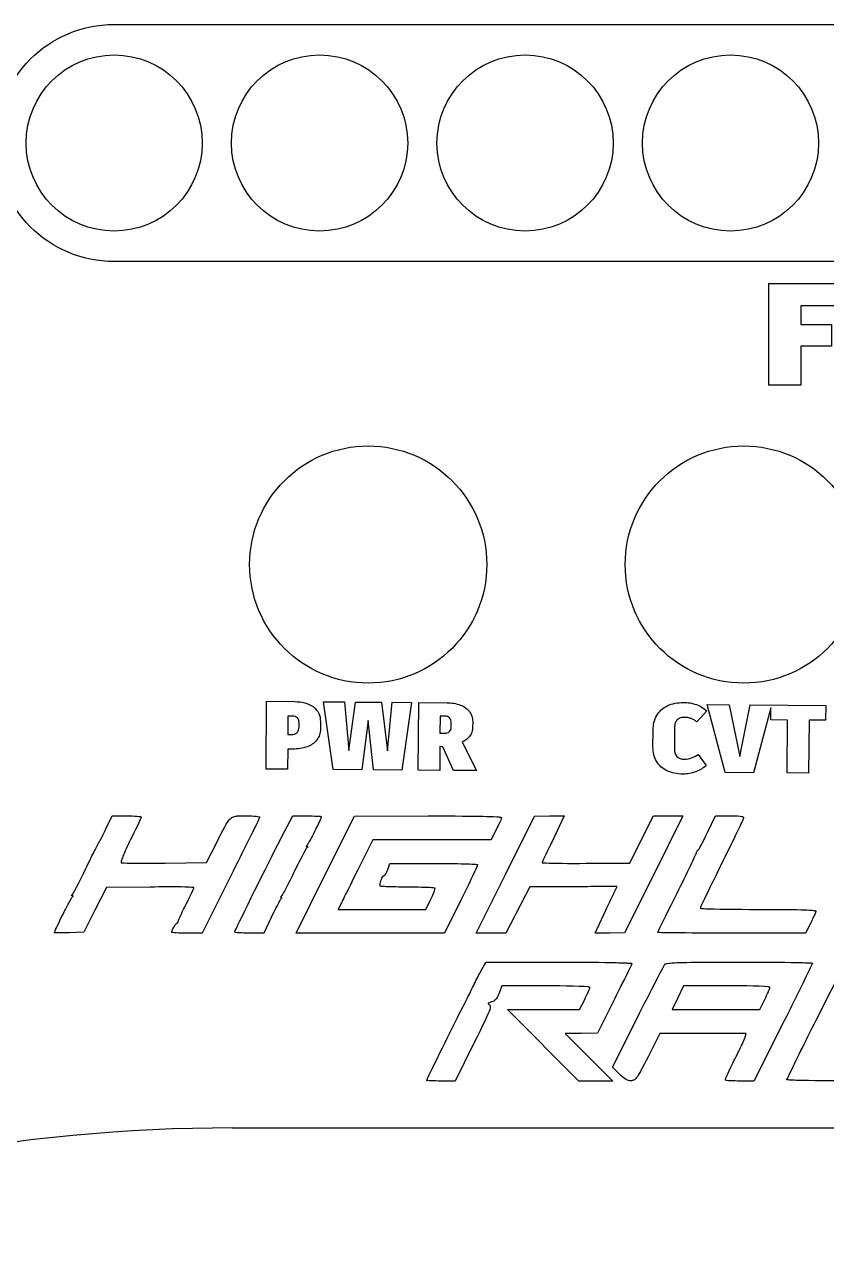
# Model space of a CAD drawing. Header units: millimetres. Extents: x -48 to 113, y -75 to 5.
# Drawn here: x 5.53 to 29.21, y -72.96 to -36.89 of the extents above; entities that cross this region are included whole.
import ezdxf

# ---------------------------------------------------------------- set-up
doc = ezdxf.new("R2010")
doc.units = ezdxf.units.MM
doc.layers.get('0').update_dxf_attribs({"linetype": 'CONTINUOUS'})

msp = doc.modelspace()

# ---------------------------------------------------------------- linework, layer by layer
for p, q in [((12.661, -58.868), (12.675, -56.868)), ((12.675, -56.868), (13.507, -56.874)), ((17.152, -58.901), (17.167, -56.901)), ((17.167, -56.901), (18.007, -56.908)), ((13.306, -57.304), (13.302, -57.844)), ((13.446, -57.305), (13.306, -57.304)), ((17.798, -57.303), (17.794, -57.809)), ((17.949, -57.304), (17.798, -57.303)), ((25.677, -57.153), (25.374, -57.474)), ((13.633, -57.627), (13.634, -57.498)), ((14.268, -57.463), (14.267, -57.686)), ((18.124, -57.634), (18.125, -57.506)), ((18.76, -57.465), (18.758, -57.642)), ((24.722, -57.623), (24.717, -58.246)), ((13.302, -57.844), (13.414, -57.845)), ((17.794, -57.809), (17.94, -57.81)), ((18.449, -58.077), (18.872, -58.914)), ((24.083, -58.221), (24.087, -57.718)), ((13.299, -58.276), (13.295, -58.873)), ((13.454, -58.277), (13.299, -58.276)), ((17.791, -58.206), (17.786, -58.906)), ((17.874, -58.207), (17.791, -58.206)), ((18.189, -58.909), (17.874, -58.207)), ((25.418, -58.434), (25.656, -58.764)), ((13.295, -58.873), (12.661, -58.868)), ((17.786, -58.906), (17.152, -58.901)), ((18.872, -58.914), (18.189, -58.909)), ((7.931, -60.636), (8.122, -60.249)), ((8.122, -60.249), (8.548, -60.249)), ((13.203, -60.711), (13.449, -60.249)), ((13.449, -60.249), (13.87, -60.249)), ((14.407, -61.98), (15.27, -60.254)), ((15.27, -60.254), (17.442, -60.249)), ((19.724, -61.98), (20.587, -60.254)), ((20.587, -60.254), (21.023, -60.249)), ((21.023, -60.249), (21.46, -60.249)), ((21.46, -60.249), (21.244, -60.711)), ((23.742, -60.947), (24.093, -60.249)), ((24.093, -60.249), (24.966, -60.249)), ((24.966, -60.249), (24.108, -61.98)), ((25.693, -60.736), (25.924, -60.249)), ((25.924, -60.249), (26.35, -60.249)), ((15.816, -60.952), (15.37, -61.84)), ((19.308, -60.952), (15.816, -60.952)), ((19.458, -60.651), (19.308, -60.952)), ((23.396, -61.644), (23.742, -60.947)), ((10.905, -61.629), (11.196, -61.052)), ((9.677, -61.644), (10.905, -61.629)), ((16.253, -61.83), (16.318, -61.654)), ((16.318, -61.654), (17.612, -61.654)), ((22.107, -61.649), (23.396, -61.644)), ((11.618, -62.02), (10.77, -63.711)), ((13.549, -63.711), (14.407, -61.98)), ((18.861, -63.711), (19.724, -61.98)), ((24.108, -61.98), (23.245, -63.706)), ((7.946, -62.366), (7.61, -63.028)), ((9.24, -62.351), (7.946, -62.366)), ((20.446, -62.346), (19.734, -63.711)), ((21.735, -62.341), (20.446, -62.346)), ((17.381, -63.008), (17.527, -62.707)), ((18.42, -62.717), (17.928, -63.711)), ((7.61, -63.028), (7.279, -63.686)), ((14.858, -62.868), (14.788, -63.008)), ((14.788, -63.008), (17.381, -63.008)), ((22.372, -63.711), (22.694, -63.028)), ((12.812, -63.244), (12.591, -63.711)), ((28.738, -63.41), (28.588, -63.711)), ((7.279, -63.686), (6.847, -63.701)), ((10.77, -63.711), (10.324, -63.711)), ((12.591, -63.711), (12.16, -63.711)), ((17.928, -63.711), (13.549, -63.711)), ((19.734, -63.711), (18.861, -63.711)), ((22.809, -63.711), (22.372, -63.711)), ((23.245, -63.706), (22.809, -63.711)), ((28.588, -63.711), (26.406, -63.711)), ((19.087, -64.679), (19.157, -64.563)), ((19.157, -64.563), (21.319, -64.563)), ((28.899, -66.279), (29.761, -64.563)), ((19.624, -65.266), (19.538, -65.486)), ((20.918, -65.266), (19.624, -65.266)), ((24.981, -65.266), (24.815, -65.617)), ((26.26, -65.266), (24.981, -65.266)), ((24.815, -65.617), (24.645, -65.968)), ((21.891, -68.075), (19.784, -65.968)), ((19.784, -65.968), (21.916, -65.968)), ((21.916, -65.968), (22.067, -65.667)), ((22.944, -65.657), (22.443, -66.665)), ((24.645, -65.968), (27.233, -65.968)), ((27.233, -65.968), (27.384, -65.667)), ((22.884, -67.663), (23.632, -66.179)), ((27.925, -66.354), (27.063, -68.075)), ((21.966, -66.67), (21.49, -66.67)), ((21.49, -66.67), (22.894, -68.075)), ((22.443, -66.665), (21.966, -66.67)), ((24.289, -66.67), (23.938, -67.357)), ((26.837, -66.67), (24.289, -66.67)), ((26.802, -66.78), (26.837, -66.67)), ((18.786, -66.976), (18.239, -68.075)), ((23.095, -67.874), (22.884, -67.663)), ((18.239, -68.075), (17.818, -68.075)), ((22.894, -68.075), (21.891, -68.075)), ((27.063, -68.075), (26.656, -68.075)), ((11.664, -69.46), (53.202, -69.46))]:
    msp.add_line(p, q)
msp.add_lwpolyline([(56.695, -43.888), (8.176, -43.888, -1), (8.176, -36.888), (56.695, -36.888, -1)], format="xyb", close=True)
for points in [[(29.532, -44.537), (29.532, -45.193), (28.452, -45.193), (28.452, -45.742), (29.352, -45.742), (29.352, -46.389), (28.452, -46.389), (28.452, -47.537), (27.501, -47.537), (27.501, -44.537)], [(16.242, -58.326), (16.387, -56.896), (16.958, -56.9), (16.672, -58.898), (15.829, -58.891), (15.674, -57.436), (15.483, -58.889), (14.641, -58.883), (14.353, -56.88), (14.978, -56.885), (15.099, -58.317), (15.304, -56.89), (15.301, -56.888), (16.067, -56.893)], [(28.055, -57.419), (27.563, -57.416), (27.566, -57.056), (27.054, -58.975), (26.217, -58.968), (25.681, -56.964), (26.332, -56.969), (26.649, -58.492), (26.952, -56.974), (29.184, -56.99), (29.18, -57.428), (28.689, -57.424), (28.677, -58.987), (28.043, -58.982)]]:
    msp.add_lwpolyline(points, close=True)
for centre, radius in [((8.176, -40.388), 2.6), ((14.241, -40.388), 2.6), ((20.306, -40.388), 2.6), ((26.371, -40.388), 2.6), ((15.676, -52.83), 3.5), ((26.762, -52.83), 3.5)]:
    msp.add_circle(centre, radius)
msp.add_arc((11.664, -119.46), 50, 90, 111.5693)
for points, knots in [([(13.507, -56.874), (13.607, -56.879), (13.707, -56.883), (13.894, -56.935), (13.97, -56.979), (14.064, -57.034)], [0, 0, 0, 0, 0.03007178, 0.03007178, 0.06010044, 0.06010044, 0.06010044, 0.06010044]), ([(18.007, -56.908), (18.074, -56.91), (18.141, -56.913), (18.272, -56.936), (18.331, -56.955), (18.399, -56.978)], [0, 0, 0, 0, 0.02016223, 0.02016223, 0.0403191, 0.0403191, 0.0403191, 0.0403191]), ([(18.399, -56.978), (18.45, -57.001), (18.502, -57.024), (18.591, -57.089), (18.626, -57.128), (18.666, -57.172)], [0, 0, 0, 0, 0.01693166, 0.01693166, 0.03385923, 0.03385923, 0.03385923, 0.03385923]), ([(24.505, -56.999), (24.587, -56.966), (24.657, -56.939), (24.816, -56.907), (24.899, -56.905), (24.981, -56.902)], [0, 0, 0, 0, 0.02649434, 0.02649434, 0.05299974, 0.05299974, 0.05299974, 0.05299974]), ([(24.981, -56.902), (25.048, -56.904), (25.115, -56.906), (25.245, -56.927), (25.302, -56.945), (25.371, -56.966)], [0, 0, 0, 0, 0.02001857, 0.02001857, 0.04001702, 0.04001702, 0.04001702, 0.04001702]), ([(25.371, -56.966), (25.428, -56.992), (25.48, -57.015), (25.582, -57.078), (25.629, -57.115), (25.677, -57.153)], [0, 0, 0, 0, 0.01882401, 0.01882401, 0.03764907, 0.03764907, 0.03764907, 0.03764907]), ([(13.585, -57.353), (13.562, -57.337), (13.544, -57.324), (13.498, -57.308), (13.472, -57.307), (13.446, -57.305)], [0, 0, 0, 0, 0.00830083, 0.00830083, 0.01660967, 0.01660967, 0.01660967, 0.01660967]), ([(13.634, -57.498), (13.633, -57.471), (13.632, -57.444), (13.616, -57.395), (13.602, -57.377), (13.585, -57.353)], [0, 0, 0, 0, 0.00809132, 0.00809132, 0.01616459, 0.01616459, 0.01616459, 0.01616459]), ([(14.064, -57.034), (14.127, -57.094), (14.186, -57.151), (14.253, -57.294), (14.261, -57.379), (14.268, -57.463)], [0, 0, 0, 0, 0.02596187, 0.02596187, 0.05192398, 0.05192398, 0.05192398, 0.05192398]), ([(18.078, -57.355), (18.058, -57.339), (18.041, -57.325), (17.998, -57.308), (17.974, -57.306), (17.949, -57.304)], [0, 0, 0, 0, 0.0076625, 0.0076625, 0.01532646, 0.01532646, 0.01532646, 0.01532646]), ([(18.125, -57.506), (18.124, -57.478), (18.124, -57.45), (18.108, -57.4), (18.095, -57.38), (18.078, -57.355)], [0, 0, 0, 0, 0.0083106, 0.0083106, 0.01660132, 0.01660132, 0.01660132, 0.01660132]), ([(18.666, -57.172), (18.695, -57.218), (18.722, -57.262), (18.753, -57.359), (18.756, -57.412), (18.76, -57.465)], [0, 0, 0, 0, 0.0161914, 0.0161914, 0.03238292, 0.03238292, 0.03238292, 0.03238292]), ([(24.087, -57.718), (24.091, -57.642), (24.095, -57.565), (24.13, -57.42), (24.161, -57.356), (24.196, -57.282)], [0, 0, 0, 0, 0.02297185, 0.02297185, 0.04593802, 0.04593802, 0.04593802, 0.04593802]), ([(24.196, -57.282), (24.237, -57.221), (24.277, -57.164), (24.38, -57.07), (24.442, -57.034), (24.505, -56.999)], [0, 0, 0, 0, 0.02204861, 0.02204861, 0.04409743, 0.04409743, 0.04409743, 0.04409743]), ([(25.009, -57.342), (24.97, -57.344), (24.931, -57.345), (24.86, -57.368), (24.832, -57.388), (24.797, -57.412)], [0, 0, 0, 0, 0.01172679, 0.01172679, 0.02343808, 0.02343808, 0.02343808, 0.02343808]), ([(25.205, -57.374), (25.171, -57.364), (25.141, -57.355), (25.076, -57.345), (25.043, -57.344), (25.009, -57.342)], [0, 0, 0, 0, 0.01061355, 0.01061355, 0.02122958, 0.02122958, 0.02122958, 0.02122958]), ([(13.573, -57.793), (13.594, -57.766), (13.611, -57.746), (13.63, -57.689), (13.631, -57.658), (13.633, -57.627)], [0, 0, 0, 0, 0.01028233, 0.01028233, 0.02059234, 0.02059234, 0.02059234, 0.02059234]), ([(14.267, -57.686), (14.262, -57.743), (14.258, -57.801), (14.224, -57.907), (14.195, -57.954), (14.163, -58.005)], [0, 0, 0, 0, 0.01732543, 0.01732543, 0.03464972, 0.03464972, 0.03464972, 0.03464972]), ([(18.073, -57.762), (18.089, -57.743), (18.104, -57.725), (18.12, -57.682), (18.122, -57.658), (18.124, -57.634)], [0, 0, 0, 0, 0.00766253, 0.00766253, 0.01532652, 0.01532652, 0.01532652, 0.01532652]), ([(18.758, -57.642), (18.755, -57.687), (18.751, -57.732), (18.724, -57.815), (18.701, -57.852), (18.677, -57.891)], [0, 0, 0, 0, 0.01351172, 0.01351172, 0.02702342, 0.02702342, 0.02702342, 0.02702342]), ([(24.797, -57.412), (24.771, -57.446), (24.75, -57.473), (24.726, -57.544), (24.724, -57.584), (24.722, -57.623)], [0, 0, 0, 0, 0.01288281, 0.01288281, 0.02578664, 0.02578664, 0.02578664, 0.02578664]), ([(25.374, -57.474), (25.348, -57.453), (25.322, -57.433), (25.266, -57.399), (25.237, -57.387), (25.205, -57.374)], [0, 0, 0, 0, 0.00993229, 0.00993229, 0.0198626, 0.0198626, 0.0198626, 0.0198626]), ([(13.414, -57.845), (13.443, -57.844), (13.472, -57.842), (13.525, -57.826), (13.547, -57.811), (13.573, -57.793)], [0, 0, 0, 0, 0.00873676, 0.00873676, 0.0174666, 0.0174666, 0.0174666, 0.0174666]), ([(14.163, -58.005), (14.12, -58.052), (14.082, -58.093), (13.987, -58.16), (13.932, -58.184), (13.877, -58.208)], [0, 0, 0, 0, 0.01904847, 0.01904847, 0.03810108, 0.03810108, 0.03810108, 0.03810108]), ([(17.94, -57.81), (17.965, -57.809), (17.989, -57.807), (18.034, -57.792), (18.052, -57.778), (18.073, -57.762)], [0, 0, 0, 0, 0.00741456, 0.00741456, 0.01482654, 0.01482654, 0.01482654, 0.01482654]), ([(18.677, -57.891), (18.642, -57.931), (18.612, -57.966), (18.536, -58.027), (18.493, -58.052), (18.449, -58.077)], [0, 0, 0, 0, 0.01595099, 0.01595099, 0.03190806, 0.03190806, 0.03190806, 0.03190806]), ([(13.877, -58.208), (13.803, -58.231), (13.74, -58.251), (13.598, -58.273), (13.526, -58.275), (13.454, -58.277)], [0, 0, 0, 0, 0.02325226, 0.02325226, 0.04651417, 0.04651417, 0.04651417, 0.04651417]), ([(24.185, -58.639), (24.152, -58.569), (24.122, -58.508), (24.089, -58.368), (24.086, -58.295), (24.083, -58.221)], [0, 0, 0, 0, 0.0233148, 0.0233148, 0.04663439, 0.04663439, 0.04663439, 0.04663439]), ([(24.717, -58.246), (24.717, -58.292), (24.718, -58.338), (24.74, -58.423), (24.76, -58.455), (24.787, -58.498)], [0, 0, 0, 0, 0.01380751, 0.01380751, 0.0275426, 0.0275426, 0.0275426, 0.0275426]), ([(25.006, -58.577), (25.086, -58.569), (25.154, -58.563), (25.292, -58.514), (25.355, -58.474), (25.418, -58.434)], [0, 0, 0, 0, 0.02401868, 0.02401868, 0.04804578, 0.04804578, 0.04804578, 0.04804578]), ([(24.489, -58.916), (24.428, -58.881), (24.367, -58.846), (24.266, -58.754), (24.227, -58.699), (24.185, -58.639)], [0, 0, 0, 0, 0.02105881, 0.02105881, 0.04211702, 0.04211702, 0.04211702, 0.04211702]), ([(24.787, -58.498), (24.822, -58.526), (24.85, -58.547), (24.924, -58.573), (24.965, -58.575), (25.006, -58.577)], [0, 0, 0, 0, 0.01348787, 0.01348787, 0.02700603, 0.02700603, 0.02700603, 0.02700603]), ([(25.656, -58.764), (25.606, -58.804), (25.563, -58.839), (25.46, -58.899), (25.405, -58.923), (25.35, -58.946)], [0, 0, 0, 0, 0.01909552, 0.01909552, 0.03819557, 0.03819557, 0.03819557, 0.03819557]), ([(24.963, -59.016), (24.881, -59.013), (24.799, -59.009), (24.64, -58.976), (24.571, -58.949), (24.489, -58.916)], [0, 0, 0, 0, 0.02463576, 0.02463576, 0.04925962, 0.04925962, 0.04925962, 0.04925962]), ([(25.35, -58.946), (25.286, -58.968), (25.225, -58.988), (25.095, -59.012), (25.029, -59.014), (24.963, -59.016)], [0, 0, 0, 0, 0.02037886, 0.02037886, 0.04075788, 0.04075788, 0.04075788, 0.04075788]), ([(8.548, -60.249), (8.662, -60.249), (8.769, -60.253), (8.877, -60.262), (8.914, -60.265), (8.949, -60.272), (8.959, -60.274), (8.968, -60.278), (8.97, -60.279), (8.973, -60.281), (8.973, -60.282), (8.974, -60.283), (8.974, -60.283), (8.974, -60.284), (8.974, -60.284), (8.974, -60.285)], [0, 0, 0, 0, 0.03425257, 0.03425257, 0.04584176, 0.04584176, 0.04947795, 0.04947795, 0.05074144, 0.05074144, 0.05120948, 0.05120948, 0.05140569, 0.05140569, 0.05158933, 0.05158933, 0.05158933, 0.05158933]), ([(8.974, -60.285), (8.974, -60.286), (8.974, -60.287), (8.973, -60.293), (8.969, -60.303), (8.932, -60.398), (8.804, -60.666), (8.653, -60.967)], [0, 0, 0, 0, 0.00029933, 0.00029933, 0.00169169, 0.00169169, 0.0145014, 0.0145014, 0.0145014, 0.0145014]), ([(11.196, -61.052), (11.41, -60.628), (11.502, -60.427), (11.634, -60.305), (11.665, -60.287), (11.734, -60.262), (11.773, -60.255), (11.884, -60.247), (11.964, -60.249), (12.069, -60.249)], [0, 0, 0, 0, 0.1424235, 0.1424235, 0.1836459, 0.1836459, 0.2252626, 0.2252626, 0.2845301, 0.2845301, 0.2845301, 0.2845301]), ([(12.476, -60.29), (12.475, -60.29), (12.475, -60.291), (12.471, -60.301), (12.455, -60.333), (12.328, -60.593), (11.998, -61.252), (11.618, -62.02)], [0, 0, 0, 0, 0.00016428, 0.00016428, 0.00213115, 0.00213115, 0.01453473, 0.01453473, 0.01453473, 0.01453473]), ([(12.069, -60.249), (12.187, -60.249), (12.291, -60.253), (12.391, -60.263), (12.426, -60.267), (12.458, -60.275), (12.466, -60.278), (12.472, -60.282), (12.474, -60.283), (12.475, -60.285), (12.476, -60.285), (12.476, -60.287), (12.476, -60.287), (12.476, -60.288), (12.476, -60.289), (12.476, -60.29)], [0, 0, 0, 0, 0.03522194, 0.03522194, 0.04791991, 0.04791991, 0.05245886, 0.05245886, 0.05388554, 0.05388554, 0.0546115, 0.0546115, 0.05509252, 0.05509252, 0.05559115, 0.05559115, 0.05559115, 0.05559115]), ([(13.87, -60.249), (13.967, -60.249), (14.076, -60.251), (14.195, -60.257), (14.231, -60.259), (14.265, -60.263), (14.276, -60.264), (14.285, -60.266), (14.287, -60.267), (14.29, -60.268), (14.29, -60.268), (14.291, -60.269), (14.291, -60.269), (14.291, -60.269), (14.291, -60.269), (14.291, -60.269), (14.291, -60.269), (14.291, -60.269)], [0, 0, 0, 0, 0.02912942, 0.02912942, 0.03787478, 0.03787478, 0.04021516, 0.04021516, 0.04093682, 0.04093682, 0.04120544, 0.04120544, 0.04130919, 0.04130919, 0.04135241, 0.04135241, 0.04139259, 0.04139259, 0.04139259, 0.04139259]), ([(14.291, -60.269), (14.291, -60.272), (14.291, -60.274), (14.288, -60.289), (14.28, -60.309), (14.237, -60.417), (14.144, -60.608), (14.02, -60.85), (13.976, -60.935), (13.925, -61.027), (13.908, -61.056), (13.885, -61.094), (13.875, -61.108), (13.87, -61.112)], [0, 0, 0, 0, 0.00065107, 0.00065107, 0.00381833, 0.00381833, 0.02428737, 0.02428737, 0.03299117, 0.03299117, 0.03588033, 0.03588033, 0.03790911, 0.03790911, 0.03790911, 0.03790911]), ([(17.442, -60.249), (17.873, -60.249), (18.601, -60.251), (19.181, -60.264), (19.357, -60.269), (19.508, -60.279), (19.548, -60.283), (19.584, -60.289), (19.593, -60.291), (19.603, -60.294), (19.605, -60.295), (19.607, -60.297), (19.608, -60.297), (19.608, -60.298), (19.608, -60.298), (19.609, -60.299), (19.609, -60.299), (19.609, -60.3)], [0, 0, 0, 0, 0.1294084, 0.1294084, 0.1603808, 0.1603808, 0.1694545, 0.1694545, 0.1723419, 0.1723419, 0.1733993, 0.1733993, 0.1737982, 0.1737982, 0.1739614, 0.1739614, 0.1741126, 0.1741126, 0.1741126, 0.1741126]), ([(19.609, -60.3), (19.609, -60.303), (19.608, -60.306), (19.603, -60.326), (19.594, -60.352), (19.554, -60.451), (19.497, -60.571), (19.458, -60.651)], [0, 0, 0, 0, 0.00088033, 0.00088033, 0.00507176, 0.00507176, 0.02250276, 0.02250276, 0.02250276, 0.02250276]), ([(26.747, -60.335), (26.745, -60.341), (26.739, -60.354), (26.674, -60.504), (26.407, -61.059), (26.1, -61.679)], [0, 0, 0, 0, 0.00192244, 0.00192244, 0.02696241, 0.02696241, 0.02696241, 0.02696241]), ([(26.35, -60.249), (26.543, -60.249), (26.65, -60.252), (26.718, -60.267), (26.729, -60.27), (26.741, -60.277), (26.745, -60.281), (26.75, -60.287), (26.752, -60.29), (26.754, -60.297), (26.755, -60.301), (26.754, -60.313), (26.751, -60.323), (26.747, -60.335)], [0, 0, 0, 0, 0.0579493, 0.0579493, 0.0724597, 0.0724597, 0.0821008, 0.0821008, 0.0900485, 0.0900485, 0.0982155, 0.0982155, 0.1169009, 0.1169009, 0.1169009, 0.1169009]), ([(7.715, -61.052), (7.716, -61.051), (7.718, -61.048), (7.733, -61.027), (7.764, -60.97), (7.821, -60.864), (7.88, -60.745), (7.931, -60.636)], [0, 0, 0, 0, 0.00054788, 0.00054788, 0.00632661, 0.00632661, 0.05927443, 0.05927443, 0.05927443, 0.05927443]), ([(11.733, -63.68), (11.733, -63.68), (11.733, -63.68), (11.734, -63.678), (11.735, -63.675), (11.748, -63.639), (11.798, -63.535), (12.114, -62.872), (12.946, -61.199), (13.203, -60.711)], [0, 0, 0, 0, 0.00009664, 0.00009664, 0.0005567, 0.0005567, 0.00510375, 0.00510375, 0.04552355, 0.04552355, 0.04552355, 0.04552355]), ([(21.244, -60.711), (21.185, -60.836), (21.118, -60.978), (21.026, -61.169), (20.956, -61.316), (20.918, -61.388)], [0, 0, 0, 0, 0.04150154, 0.04150154, 0.06385716, 0.06385716, 0.06385716, 0.06385716]), ([(25.417, -61.258), (25.419, -61.257), (25.42, -61.256), (25.425, -61.25), (25.431, -61.243), (25.48, -61.171), (25.587, -60.966), (25.693, -60.736)], [0, 0, 0, 0, 0.00041838, 0.00041838, 0.00203779, 0.00203779, 0.018938, 0.018938, 0.018938, 0.018938]), ([(7.339, -61.804), (7.421, -61.632), (7.512, -61.445), (7.594, -61.281), (7.703, -61.064), (7.715, -61.052)], [0, 0, 0, 0, 0.05735107, 0.05735107, 0.05812402, 0.05812402, 0.05812402, 0.05812402]), ([(8.653, -60.967), (8.573, -61.129), (8.484, -61.316), (8.413, -61.494), (8.395, -61.545), (8.384, -61.596), (8.383, -61.609), (8.384, -61.622), (8.385, -61.625), (8.387, -61.63), (8.388, -61.631), (8.39, -61.633), (8.391, -61.633), (8.392, -61.634)], [0, 0, 0, 0, 0.05424742, 0.05424742, 0.07175224, 0.07175224, 0.07845965, 0.07845965, 0.08113127, 0.08113127, 0.08230605, 0.08230605, 0.08340992, 0.08340992, 0.08340992, 0.08340992]), ([(13.865, -61.192), (13.864, -61.194), (13.862, -61.195), (13.854, -61.205), (13.843, -61.222), (13.773, -61.34), (13.634, -61.606), (13.489, -61.905)], [0, 0, 0, 0, 0.00049959, 0.00049959, 0.00322984, 0.00322984, 0.02295012, 0.02295012, 0.02295012, 0.02295012]), ([(13.87, -61.112), (13.863, -61.117), (13.856, -61.123), (13.848, -61.131), (13.846, -61.134), (13.844, -61.138), (13.843, -61.14), (13.843, -61.143), (13.843, -61.144), (13.844, -61.145), (13.844, -61.146), (13.845, -61.148), (13.846, -61.148), (13.848, -61.15), (13.85, -61.151), (13.856, -61.152), (13.861, -61.152), (13.865, -61.152)], [0, 0, 0, 0, 0.002457081, 0.002457081, 0.003408721, 0.003408721, 0.003879815, 0.003879815, 0.004180852, 0.004180852, 0.004446286, 0.004446286, 0.004762078, 0.004762078, 0.005300511, 0.005300511, 0.006557798, 0.006557798, 0.006557798, 0.006557798]), ([(13.865, -61.152), (13.871, -61.152), (13.878, -61.153), (13.885, -61.155), (13.887, -61.156), (13.889, -61.158), (13.89, -61.159), (13.891, -61.16), (13.891, -61.161), (13.891, -61.163), (13.891, -61.164), (13.891, -61.167), (13.89, -61.168), (13.887, -61.173), (13.884, -61.176), (13.877, -61.184), (13.871, -61.188), (13.865, -61.192)], [0, 0, 0, 0, 0.001846358, 0.001846358, 0.002437136, 0.002437136, 0.002797052, 0.002797052, 0.003099837, 0.003099837, 0.003435845, 0.003435845, 0.003980283, 0.003980283, 0.00523814, 0.00523814, 0.007529653, 0.007529653, 0.007529653, 0.007529653]), ([(25.367, -61.333), (25.367, -61.328), (25.368, -61.322), (25.373, -61.309), (25.377, -61.299), (25.388, -61.284), (25.393, -61.278), (25.405, -61.267), (25.411, -61.262), (25.417, -61.258)], [0, 0, 0, 0, 0.001568058, 0.001568058, 0.004327228, 0.004327228, 0.006440406, 0.006440406, 0.008414593, 0.008414593, 0.008414593, 0.008414593]), ([(8.392, -61.634), (8.394, -61.634), (8.395, -61.635), (8.412, -61.637), (8.446, -61.638), (8.661, -61.646), (9.141, -61.648), (9.677, -61.644)], [0, 0, 0, 0, 0.00036164, 0.00036164, 0.00280914, 0.00280914, 0.0209085, 0.0209085, 0.0209085, 0.0209085]), ([(17.612, -61.654), (17.907, -61.654), (18.247, -61.657), (18.609, -61.666), (18.722, -61.67), (18.826, -61.677), (18.858, -61.679), (18.887, -61.683), (18.894, -61.684), (18.901, -61.686), (18.903, -61.686), (18.905, -61.687), (18.906, -61.688), (18.906, -61.688), (18.906, -61.688), (18.906, -61.689), (18.906, -61.689), (18.906, -61.689), (18.906, -61.689), (18.906, -61.689)], [0, 0, 0, 0, 0.0883996, 0.0883996, 0.1145546, 0.1145546, 0.1214619, 0.1214619, 0.1235568, 0.1235568, 0.1242486, 0.1242486, 0.1244974, 0.1244974, 0.1245954, 0.1245954, 0.1246385, 0.1246385, 0.1246798, 0.1246798, 0.1246798, 0.1246798]), ([(20.918, -61.388), (20.894, -61.437), (20.866, -61.497), (20.837, -61.563), (20.828, -61.584), (20.816, -61.614), (20.812, -61.625), (20.812, -61.629)], [0, 0, 0, 0, 0.01632941, 0.01632941, 0.02184619, 0.02184619, 0.0260556, 0.0260556, 0.0260556, 0.0260556]), ([(20.812, -61.629), (20.812, -61.629), (20.812, -61.629), (20.813, -61.629), (20.813, -61.629), (20.813, -61.63), (20.813, -61.63), (20.814, -61.63), (20.814, -61.63), (20.817, -61.631), (20.82, -61.632), (20.845, -61.636), (20.896, -61.638), (21.139, -61.648), (21.589, -61.653), (22.107, -61.649)], [0, 0, 0, 0, 0.00002349, 0.00002349, 0.00005403, 0.00005403, 0.00011153, 0.00011153, 0.00026328, 0.00026328, 0.0008196, 0.0008196, 0.0046485, 0.0046485, 0.02861457, 0.02861457, 0.02861457, 0.02861457]), ([(24.795, -62.527), (24.93, -62.258), (25.077, -61.959), (25.238, -61.623), (25.286, -61.52), (25.332, -61.419), (25.346, -61.388), (25.362, -61.35), (25.367, -61.336), (25.367, -61.333)], [0, 0, 0, 0, 0.0900868, 0.0900868, 0.1180156, 0.1180156, 0.1259121, 0.1259121, 0.1312192, 0.1312192, 0.1312192, 0.1312192]), ([(26.1, -61.679), (25.959, -61.965), (25.793, -62.303), (25.62, -62.662), (25.566, -62.776), (25.516, -62.883), (25.501, -62.916), (25.487, -62.947), (25.483, -62.956), (25.479, -62.968), (25.478, -62.972), (25.478, -62.973)], [0, 0, 0, 0, 0.0955864, 0.0955864, 0.124594, 0.124594, 0.1326314, 0.1326314, 0.1348607, 0.1348607, 0.136422, 0.136422, 0.136422, 0.136422]), ([(6.943, -62.567), (6.944, -62.566), (6.945, -62.565), (6.952, -62.557), (6.959, -62.547), (7.024, -62.447), (7.176, -62.148), (7.339, -61.804)], [0, 0, 0, 0, 0.00047677, 0.00047677, 0.00250875, 0.00250875, 0.0248403, 0.0248403, 0.0248403, 0.0248403]), ([(13.489, -61.905), (13.414, -62.059), (13.322, -62.244), (13.219, -62.44), (13.186, -62.503), (13.15, -62.564), (13.139, -62.582), (13.123, -62.607), (13.117, -62.614), (13.113, -62.617)], [0, 0, 0, 0, 0.05159232, 0.05159232, 0.06821178, 0.06821178, 0.07329714, 0.07329714, 0.07720714, 0.07720714, 0.07720714, 0.07720714]), ([(15.37, -61.84), (15.247, -62.085), (15.128, -62.324), (14.964, -62.652), (14.879, -62.824), (14.858, -62.868)], [0, 0, 0, 0, 0.0824415, 0.0824415, 0.1455137, 0.1455137, 0.1455137, 0.1455137]), ([(16.037, -62.326), (16.035, -62.325), (16.034, -62.324), (16.031, -62.32), (16.03, -62.317), (16.027, -62.308), (16.026, -62.302), (16.025, -62.277), (16.028, -62.255), (16.04, -62.193), (16.06, -62.134), (16.093, -62.063), (16.104, -62.043), (16.12, -62.022), (16.126, -62.016), (16.135, -62.009), (16.137, -62.008), (16.142, -62.006), (16.145, -62.005), (16.147, -62.005)], [0, 0, 0, 0, 0.00060284, 0.00060284, 0.00148835, 0.00148835, 0.00330622, 0.00330622, 0.00886022, 0.00886022, 0.02704277, 0.02704277, 0.0361598, 0.0361598, 0.03993702, 0.03993702, 0.04141922, 0.04141922, 0.04267827, 0.04267827, 0.04267827, 0.04267827]), ([(16.147, -62.005), (16.149, -62.005), (16.151, -62.005), (16.155, -62.003), (16.157, -62.002), (16.165, -61.996), (16.17, -61.99), (16.187, -61.97), (16.2, -61.948), (16.228, -61.892), (16.242, -61.86), (16.253, -61.83)], [0, 0, 0, 0, 0.0004901, 0.0004901, 0.0013248, 0.0013248, 0.00333247, 0.00333247, 0.00914666, 0.00914666, 0.01527206, 0.01527206, 0.01527206, 0.01527206]), ([(18.906, -61.689), (18.906, -61.69), (18.906, -61.69), (18.906, -61.692), (18.906, -61.695), (18.902, -61.71), (18.892, -61.734), (18.821, -61.901), (18.636, -62.284), (18.42, -62.717)], [0, 0, 0, 0, 0.00014178, 0.00014178, 0.00061843, 0.00061843, 0.00345788, 0.00345788, 0.02596435, 0.02596435, 0.02596435, 0.02596435]), ([(10.529, -62.371), (10.529, -62.371), (10.529, -62.371), (10.529, -62.37), (10.529, -62.37), (10.528, -62.37), (10.528, -62.369), (10.526, -62.368), (10.525, -62.368), (10.518, -62.365), (10.51, -62.364), (10.453, -62.356), (10.344, -62.352), (9.977, -62.343), (9.553, -62.347), (9.24, -62.351)], [0, 0, 0, 0, 0.00006498, 0.00006498, 0.00014749, 0.00014749, 0.00029942, 0.00029942, 0.00068995, 0.00068995, 0.00216279, 0.00216279, 0.01267138, 0.01267138, 0.05215984, 0.05215984, 0.05215984, 0.05215984]), ([(10.294, -62.873), (10.35, -62.763), (10.41, -62.64), (10.476, -62.499), (10.496, -62.456), (10.515, -62.412), (10.521, -62.399), (10.527, -62.381), (10.529, -62.374), (10.529, -62.371)], [0, 0, 0, 0, 0.03706923, 0.03706923, 0.04898291, 0.04898291, 0.05255028, 0.05255028, 0.05499686, 0.05499686, 0.05499686, 0.05499686]), ([(16.85, -62.351), (16.665, -62.351), (16.466, -62.348), (16.235, -62.341), (16.167, -62.338), (16.09, -62.333), (16.044, -62.33), (16.037, -62.326)], [0, 0, 0, 0, 0.05535685, 0.05535685, 0.07305534, 0.07305534, 0.080412, 0.080412, 0.080412, 0.080412]), ([(17.647, -62.381), (17.647, -62.381), (17.646, -62.381), (17.644, -62.38), (17.642, -62.38), (17.619, -62.376), (17.569, -62.372), (17.399, -62.363), (17.14, -62.355), (16.85, -62.351)], [0, 0, 0, 0, 0.00011989, 0.00011989, 0.0005812, 0.0005812, 0.00404076, 0.00404076, 0.02079895, 0.02079895, 0.02079895, 0.02079895]), ([(17.527, -62.707), (17.567, -62.625), (17.599, -62.548), (17.629, -62.466), (17.638, -62.438), (17.646, -62.409), (17.648, -62.4), (17.648, -62.391), (17.649, -62.388), (17.648, -62.385), (17.648, -62.384), (17.648, -62.382), (17.648, -62.382), (17.647, -62.381)], [0, 0, 0, 0, 0.0275706, 0.0275706, 0.03784779, 0.03784779, 0.04095643, 0.04095643, 0.04196379, 0.04196379, 0.04233217, 0.04233217, 0.0426123, 0.0426123, 0.0426123, 0.0426123]), ([(23.02, -62.336), (22.817, -62.336), (22.613, -62.337), (22.186, -62.338), (21.96, -62.34), (21.735, -62.341)], [0, 0, 0, 0, 0.0607309, 0.0607309, 0.1280118, 0.1280118, 0.1280118, 0.1280118]), ([(22.694, -63.028), (22.77, -62.868), (22.853, -62.695), (22.946, -62.497), (22.973, -62.438), (23, -62.381), (23.007, -62.364), (23.014, -62.349), (23.016, -62.344), (23.018, -62.34), (23.019, -62.338), (23.019, -62.337), (23.02, -62.336), (23.02, -62.336)], [0, 0, 0, 0, 0.05328408, 0.05328408, 0.06956083, 0.06956083, 0.07397201, 0.07397201, 0.07513722, 0.07513722, 0.07545215, 0.07545215, 0.07566603, 0.07566603, 0.07566603, 0.07566603]), ([(6.416, -63.696), (6.416, -63.694), (6.416, -63.692), (6.419, -63.679), (6.426, -63.662), (6.471, -63.548), (6.587, -63.304), (6.746, -62.988), (6.804, -62.876), (6.869, -62.757), (6.89, -62.719), (6.913, -62.681), (6.92, -62.669), (6.931, -62.654), (6.935, -62.649), (6.938, -62.647)], [0, 0, 0, 0, 0.00052358, 0.00052358, 0.00319091, 0.00319091, 0.02552556, 0.02552556, 0.03500627, 0.03500627, 0.03812688, 0.03812688, 0.03909616, 0.03909616, 0.0398397, 0.0398397, 0.0398397, 0.0398397]), ([(6.943, -62.607), (6.935, -62.607), (6.929, -62.606), (6.923, -62.604), (6.922, -62.603), (6.92, -62.602), (6.919, -62.601), (6.919, -62.6), (6.918, -62.599), (6.918, -62.597), (6.918, -62.596), (6.919, -62.593), (6.92, -62.591), (6.925, -62.583), (6.933, -62.575), (6.943, -62.567)], [0, 0, 0, 0, 0.00241097, 0.00241097, 0.00328383, 0.00328383, 0.00383415, 0.00383415, 0.00431566, 0.00431566, 0.0048947, 0.0048947, 0.00590933, 0.00590933, 0.01026063, 0.01026063, 0.01026063, 0.01026063]), ([(6.938, -62.647), (6.944, -62.642), (6.952, -62.636), (6.96, -62.628), (6.962, -62.625), (6.964, -62.621), (6.964, -62.619), (6.965, -62.617), (6.965, -62.616), (6.964, -62.614), (6.964, -62.613), (6.963, -62.612), (6.962, -62.611), (6.959, -62.61), (6.957, -62.609), (6.952, -62.607), (6.947, -62.607), (6.943, -62.607)], [0, 0, 0, 0, 0.002457081, 0.002457081, 0.003408721, 0.003408721, 0.003879815, 0.003879815, 0.004180852, 0.004180852, 0.004446286, 0.004446286, 0.004762078, 0.004762078, 0.005300511, 0.005300511, 0.006557798, 0.006557798, 0.006557798, 0.006557798]), ([(13.088, -62.717), (13.082, -62.724), (13.074, -62.736), (13.021, -62.823), (12.914, -63.03), (12.812, -63.244)], [0, 0, 0, 0, 0.00257333, 0.00257333, 0.02469457, 0.02469457, 0.02469457, 0.02469457]), ([(13.103, -62.657), (13.104, -62.657), (13.106, -62.657), (13.109, -62.659), (13.11, -62.659), (13.112, -62.661), (13.113, -62.662), (13.114, -62.665), (13.114, -62.666), (13.115, -62.671), (13.114, -62.673), (13.113, -62.681), (13.111, -62.686), (13.103, -62.7), (13.096, -62.709), (13.088, -62.717)], [0, 0, 0, 0, 0.000555373, 0.000555373, 0.000951418, 0.000951418, 0.00132544, 0.00132544, 0.00180092, 0.00180092, 0.002601103, 0.002601103, 0.004058952, 0.004058952, 0.00607059, 0.00607059, 0.00607059, 0.00607059]), ([(13.113, -62.617), (13.105, -62.623), (13.099, -62.629), (13.093, -62.638), (13.092, -62.641), (13.09, -62.645), (13.09, -62.647), (13.09, -62.65), (13.091, -62.651), (13.091, -62.653), (13.092, -62.654), (13.094, -62.655), (13.095, -62.656), (13.098, -62.657), (13.1, -62.657), (13.103, -62.657)], [0, 0, 0, 0, 0.002923457, 0.002923457, 0.004607169, 0.004607169, 0.005631862, 0.005631862, 0.006295453, 0.006295453, 0.006880859, 0.006880859, 0.007547188, 0.007547188, 0.008905607, 0.008905607, 0.008905607, 0.008905607]), ([(24.223, -63.691), (24.223, -63.69), (24.223, -63.69), (24.224, -63.69), (24.224, -63.689), (24.228, -63.678), (24.243, -63.646), (24.331, -63.462), (24.545, -63.028), (24.795, -62.527)], [0, 0, 0, 0, 0.00002741, 0.00002741, 0.00015936, 0.00015936, 0.00151463, 0.00151463, 0.01231277, 0.01231277, 0.01231277, 0.01231277]), ([(10.068, -63.369), (10.068, -63.369), (10.068, -63.368), (10.068, -63.365), (10.068, -63.362), (10.072, -63.345), (10.082, -63.32), (10.124, -63.215), (10.201, -63.05), (10.294, -62.873)], [0, 0, 0, 0, 0.00018573, 0.00018573, 0.00076817, 0.00076817, 0.00403529, 0.00403529, 0.02213403, 0.02213403, 0.02213403, 0.02213403]), ([(25.478, -62.973), (25.478, -62.973), (25.478, -62.973), (25.478, -62.974), (25.478, -62.974), (25.478, -62.974), (25.478, -62.974), (25.479, -62.975), (25.48, -62.975), (25.483, -62.976), (25.488, -62.977), (25.52, -62.983), (25.586, -62.986), (25.917, -63.001), (26.504, -63.008), (27.183, -63.008)], [0, 0, 0, 0, 0.00003167, 0.00003167, 0.00007294, 0.00007294, 0.00015079, 0.00015079, 0.0003567, 0.0003567, 0.00111317, 0.00111317, 0.00607154, 0.00607154, 0.0322605, 0.0322605, 0.0322605, 0.0322605]), ([(27.183, -63.008), (27.525, -63.008), (28.093, -63.01), (28.55, -63.023), (28.689, -63.028), (28.809, -63.038), (28.84, -63.042), (28.869, -63.048), (28.876, -63.05), (28.884, -63.053), (28.886, -63.054), (28.887, -63.056), (28.888, -63.056), (28.888, -63.057), (28.888, -63.057), (28.888, -63.058), (28.889, -63.058), (28.889, -63.058)], [0, 0, 0, 0, 0.102549, 0.102549, 0.1273174, 0.1273174, 0.134618, 0.134618, 0.1369749, 0.1369749, 0.1378578, 0.1378578, 0.1382109, 0.1382109, 0.138363, 0.138363, 0.1385079, 0.1385079, 0.1385079, 0.1385079]), ([(28.889, -63.058), (28.889, -63.061), (28.888, -63.065), (28.883, -63.085), (28.874, -63.111), (28.834, -63.21), (28.776, -63.33), (28.738, -63.41)], [0, 0, 0, 0, 0.00088033, 0.00088033, 0.00507176, 0.00507176, 0.02250276, 0.02250276, 0.02250276, 0.02250276]), ([(9.877, -63.686), (9.877, -63.679), (9.879, -63.671), (9.886, -63.642), (9.898, -63.612), (9.932, -63.541), (9.957, -63.498), (9.989, -63.452), (10.001, -63.437), (10.017, -63.421), (10.022, -63.417), (10.028, -63.413), (10.03, -63.411), (10.034, -63.41), (10.036, -63.41), (10.038, -63.41)], [0, 0, 0, 0, 0.00206889, 0.00206889, 0.00889728, 0.00889728, 0.01773368, 0.01773368, 0.02130267, 0.02130267, 0.02256827, 0.02256827, 0.02305523, 0.02305523, 0.02344936, 0.02344936, 0.02344936, 0.02344936]), ([(10.038, -63.41), (10.042, -63.41), (10.047, -63.409), (10.055, -63.406), (10.058, -63.404), (10.063, -63.398), (10.065, -63.395), (10.068, -63.389), (10.068, -63.385), (10.069, -63.378), (10.069, -63.374), (10.068, -63.369)], [0, 0, 0, 0, 0.001381311, 0.001381311, 0.002515758, 0.002515758, 0.0036065, 0.0036065, 0.004666116, 0.004666116, 0.005896449, 0.005896449, 0.005896449, 0.005896449]), ([(6.847, -63.701), (6.754, -63.703), (6.635, -63.704), (6.516, -63.703), (6.478, -63.703), (6.442, -63.701), (6.432, -63.7), (6.423, -63.698), (6.42, -63.698), (6.418, -63.697), (6.417, -63.697), (6.416, -63.696), (6.416, -63.696), (6.416, -63.696), (6.416, -63.696), (6.416, -63.696), (6.416, -63.696), (6.416, -63.696)], [0, 0, 0, 0, 0.02807902, 0.02807902, 0.03633273, 0.03633273, 0.03891478, 0.03891478, 0.0397612, 0.0397612, 0.04007645, 0.04007645, 0.04019772, 0.04019772, 0.04024821, 0.04024821, 0.04029553, 0.04029553, 0.04029553, 0.04029553]), ([(10.324, -63.711), (10.223, -63.711), (10.104, -63.709), (9.98, -63.702), (9.941, -63.7), (9.904, -63.695), (9.893, -63.693), (9.884, -63.69), (9.881, -63.689), (9.879, -63.688), (9.878, -63.687), (9.878, -63.687), (9.877, -63.686), (9.877, -63.686), (9.877, -63.686), (9.877, -63.686)], [0, 0, 0, 0, 0.03030432, 0.03030432, 0.03928618, 0.03928618, 0.0420806, 0.0420806, 0.043017, 0.043017, 0.04336069, 0.04336069, 0.04349951, 0.04349951, 0.04362286, 0.04362286, 0.04362286, 0.04362286]), ([(12.16, -63.711), (12.061, -63.711), (11.951, -63.708), (11.83, -63.699), (11.794, -63.696), (11.758, -63.69), (11.749, -63.688), (11.74, -63.685), (11.737, -63.684), (11.735, -63.683), (11.734, -63.682), (11.734, -63.682), (11.733, -63.681), (11.733, -63.681), (11.733, -63.681), (11.733, -63.68)], [0, 0, 0, 0, 0.02956879, 0.02956879, 0.03841191, 0.03841191, 0.04111261, 0.04111261, 0.04201233, 0.04201233, 0.04234499, 0.04234499, 0.04248066, 0.04248066, 0.04260161, 0.04260161, 0.04260161, 0.04260161]), ([(26.406, -63.711), (25.903, -63.711), (25.339, -63.709), (24.724, -63.703), (24.535, -63.701), (24.359, -63.697), (24.305, -63.696), (24.259, -63.694), (24.244, -63.693), (24.232, -63.692), (24.229, -63.692), (24.226, -63.691), (24.225, -63.691), (24.224, -63.691), (24.224, -63.691), (24.224, -63.691), (24.224, -63.691), (24.223, -63.691), (24.223, -63.691), (24.223, -63.691), (24.223, -63.691), (24.223, -63.691)], [0, 0, 0, 0, 0.1508915, 0.1508915, 0.1958945, 0.1958945, 0.2077417, 0.2077417, 0.2107197, 0.2107197, 0.2116019, 0.2116019, 0.2118824, 0.2118824, 0.2119842, 0.2119842, 0.2120239, 0.2120239, 0.2120402, 0.2120402, 0.2120547, 0.2120547, 0.2120547, 0.2120547]), ([(21.319, -64.563), (21.81, -64.563), (22.376, -64.567), (22.975, -64.579), (23.163, -64.584), (23.332, -64.593), (23.385, -64.596), (23.431, -64.6), (23.443, -64.602), (23.455, -64.605), (23.457, -64.605), (23.46, -64.606), (23.46, -64.607), (23.461, -64.607), (23.461, -64.608), (23.461, -64.608), (23.461, -64.608), (23.461, -64.608), (23.461, -64.608), (23.461, -64.608)], [0, 0, 0, 0, 0.1473959, 0.1473959, 0.1905453, 0.1905453, 0.2016662, 0.2016662, 0.2049314, 0.2049314, 0.2061407, 0.2061407, 0.2066147, 0.2066147, 0.206801, 0.206801, 0.20692, 0.20692, 0.2070396, 0.2070396, 0.2070396, 0.2070396]), ([(24.434, -64.624), (24.436, -64.622), (24.438, -64.62), (24.444, -64.616), (24.451, -64.614), (24.477, -64.606), (24.507, -64.601), (24.773, -64.572), (25.365, -64.563), (26.636, -64.563)], [0, 0, 0, 0, 0.00067271, 0.00067271, 0.00234537, 0.00234537, 0.00763986, 0.00763986, 0.03740561, 0.03740561, 0.03740561, 0.03740561]), ([(26.636, -64.563), (27.126, -64.563), (27.692, -64.566), (28.293, -64.576), (28.482, -64.579), (28.654, -64.586), (28.708, -64.588), (28.755, -64.592), (28.768, -64.593), (28.78, -64.595), (28.783, -64.596), (28.786, -64.597), (28.787, -64.597), (28.788, -64.598), (28.788, -64.598), (28.788, -64.598), (28.788, -64.598), (28.788, -64.598), (28.788, -64.598), (28.788, -64.598)], [0, 0, 0, 0, 0.1469592, 0.1469592, 0.1904197, 0.1904197, 0.2018517, 0.2018517, 0.2052871, 0.2052871, 0.206387, 0.206387, 0.2067877, 0.2067877, 0.2069446, 0.2069446, 0.207009, 0.207009, 0.207067, 0.207067, 0.207067, 0.207067]), ([(18.756, -65.316), (18.82, -65.182), (18.892, -65.038), (19.019, -64.795), (19.067, -64.709), (19.087, -64.679)], [0, 0, 0, 0, 0.04454441, 0.04454441, 0.08473667, 0.08473667, 0.08473667, 0.08473667]), ([(23.461, -64.608), (23.461, -64.609), (23.46, -64.611), (23.453, -64.63), (23.422, -64.692), (23.284, -64.976), (23.076, -65.394), (22.944, -65.657)], [0, 0, 0, 0, 0.00027776, 0.00027776, 0.00392957, 0.00392957, 0.02009893, 0.02009893, 0.02009893, 0.02009893]), ([(23.632, -66.179), (23.804, -65.84), (24.011, -65.434), (24.268, -64.935), (24.418, -64.646), (24.434, -64.624)], [0, 0, 0, 0, 0.1139466, 0.1139466, 0.1741087, 0.1741087, 0.1741087, 0.1741087]), ([(28.788, -64.598), (28.788, -64.599), (28.788, -64.599), (28.788, -64.602), (28.786, -64.605), (28.77, -64.648), (28.708, -64.778), (28.483, -65.245), (28.171, -65.868), (27.925, -66.354)], [0, 0, 0, 0, 0.00011324, 0.00011324, 0.00065073, 0.00065073, 0.0062412, 0.0062412, 0.04025167, 0.04025167, 0.04025167, 0.04025167]), ([(22.217, -65.316), (22.217, -65.315), (22.217, -65.315), (22.217, -65.314), (22.216, -65.314), (22.215, -65.312), (22.214, -65.312), (22.212, -65.31), (22.209, -65.309), (22.195, -65.304), (22.179, -65.301), (21.944, -65.267), (21.107, -65.266), (20.918, -65.266)], [0, 0, 0, 0, 0.0001236, 0.0001236, 0.00028167, 0.00028167, 0.00057489, 0.00057489, 0.00133644, 0.00133644, 0.00426718, 0.00426718, 0.05108423, 0.05108423, 0.05108423, 0.05108423]), ([(27.534, -65.316), (27.534, -65.315), (27.534, -65.315), (27.534, -65.314), (27.533, -65.314), (27.532, -65.312), (27.532, -65.312), (27.529, -65.31), (27.526, -65.309), (27.512, -65.304), (27.495, -65.301), (27.26, -65.266), (26.431, -65.266), (26.26, -65.266)], [0, 0, 0, 0, 0.00012501, 0.00012501, 0.00028489, 0.00028489, 0.00058141, 0.00058141, 0.00135139, 0.00135139, 0.00431291, 0.00431291, 0.0512175, 0.0512175, 0.0512175, 0.0512175]), ([(18.455, -65.918), (18.466, -65.901), (18.494, -65.845), (18.58, -65.676), (18.678, -65.477), (18.756, -65.316)], [0, 0, 0, 0, 0.00602811, 0.00602811, 0.03334828, 0.03334828, 0.03334828, 0.03334828]), ([(19.538, -65.486), (19.506, -65.569), (19.476, -65.627), (19.425, -65.686), (19.407, -65.702), (19.364, -65.728), (19.342, -65.736), (19.318, -65.742)], [0, 0, 0, 0, 0.02668782, 0.02668782, 0.03925797, 0.03925797, 0.05166594, 0.05166594, 0.05166594, 0.05166594]), ([(22.067, -65.667), (22.101, -65.597), (22.141, -65.511), (22.183, -65.416), (22.196, -65.385), (22.212, -65.341), (22.217, -65.324), (22.217, -65.316)], [0, 0, 0, 0, 0.02339768, 0.02339768, 0.03149602, 0.03149602, 0.03773068, 0.03773068, 0.03773068, 0.03773068]), ([(27.384, -65.667), (27.418, -65.597), (27.458, -65.511), (27.5, -65.416), (27.513, -65.385), (27.529, -65.341), (27.534, -65.324), (27.534, -65.316)], [0, 0, 0, 0, 0.02339768, 0.02339768, 0.03149602, 0.03149602, 0.03773068, 0.03773068, 0.03773068, 0.03773068]), ([(17.401, -68.06), (17.401, -68.059), (17.402, -68.059), (17.402, -68.058), (17.403, -68.056), (17.411, -68.034), (17.441, -67.971), (17.688, -67.449), (18.408, -65.994), (18.455, -65.918)], [0, 0, 0, 0, 0.00006315, 0.00006315, 0.00036585, 0.00036585, 0.00319732, 0.00319732, 0.027686, 0.027686, 0.027686, 0.027686]), ([(19.257, -65.827), (19.263, -65.831), (19.267, -65.835), (19.275, -65.845), (19.277, -65.851), (19.28, -65.865), (19.281, -65.875), (19.279, -65.91), (19.272, -65.937), (19.218, -66.109), (19.08, -66.394), (18.786, -66.976)], [0, 0, 0, 0, 0.00189877, 0.00189877, 0.00378373, 0.00378373, 0.00628473, 0.00628473, 0.01129408, 0.01129408, 0.03692593, 0.03692593, 0.03692593, 0.03692593]), ([(19.318, -65.742), (19.287, -65.75), (19.263, -65.758), (19.239, -65.769), (19.231, -65.773), (19.224, -65.78), (19.223, -65.782), (19.221, -65.785), (19.221, -65.787), (19.221, -65.791), (19.221, -65.792), (19.223, -65.796), (19.224, -65.799), (19.231, -65.809), (19.242, -65.817), (19.257, -65.827)], [0, 0, 0, 0, 0.00948642, 0.00948642, 0.01413189, 0.01413189, 0.01573698, 0.01573698, 0.01689484, 0.01689484, 0.0180516, 0.0180516, 0.01978337, 0.01978337, 0.0261189, 0.0261189, 0.0261189, 0.0261189]), ([(28.036, -68.035), (28.036, -68.034), (28.036, -68.034), (28.036, -68.032), (28.037, -68.03), (28.047, -68.003), (28.086, -67.922), (28.271, -67.535), (28.59, -66.893), (28.899, -66.279)], [0, 0, 0, 0, 0.00007254, 0.00007254, 0.00041929, 0.00041929, 0.00392566, 0.00392566, 0.02652931, 0.02652931, 0.02652931, 0.02652931]), ([(26.481, -67.463), (26.553, -67.323), (26.631, -67.167), (26.721, -66.976), (26.791, -66.826), (26.802, -66.78)], [0, 0, 0, 0, 0.04707747, 0.04707747, 0.06524398, 0.06524398, 0.06524398, 0.06524398]), ([(23.938, -67.357), (23.782, -67.668), (23.69, -67.841), (23.588, -67.987), (23.56, -68.017), (23.519, -68.044), (23.505, -68.051), (23.476, -68.06), (23.461, -68.063), (23.446, -68.065)], [0, 0, 0, 0, 0.1043153, 0.1043153, 0.1565485, 0.1565485, 0.1811851, 0.1811851, 0.2050311, 0.2050311, 0.2050311, 0.2050311]), ([(26.22, -68.05), (26.22, -68.049), (26.22, -68.049), (26.219, -68.048), (26.219, -68.047), (26.219, -68.045), (26.22, -68.042), (26.223, -68.026), (26.231, -68.005), (26.273, -67.892), (26.366, -67.688), (26.481, -67.463)], [0, 0, 0, 0, 0.00008781, 0.00008781, 0.00027582, 0.00027582, 0.00084025, 0.00084025, 0.0037889, 0.0037889, 0.02304367, 0.02304367, 0.02304367, 0.02304367]), ([(17.818, -68.075), (17.721, -68.075), (17.617, -68.073), (17.497, -68.068), (17.462, -68.066), (17.428, -68.064), (17.417, -68.063), (17.408, -68.061), (17.405, -68.061), (17.403, -68.06), (17.402, -68.06), (17.402, -68.06), (17.402, -68.06), (17.402, -68.06), (17.402, -68.06), (17.401, -68.06), (17.401, -68.06), (17.401, -68.06), (17.401, -68.06), (17.401, -68.06)], [0, 0, 0, 0, 0.02912299, 0.02912299, 0.0381034, 0.0381034, 0.04050671, 0.04050671, 0.04122332, 0.04122332, 0.0414542, 0.0414542, 0.04153991, 0.04153991, 0.04157292, 0.04157292, 0.0415866, 0.0415866, 0.04159925, 0.04159925, 0.04159925, 0.04159925]), ([(23.446, -68.065), (23.415, -68.069), (23.386, -68.068), (23.327, -68.053), (23.299, -68.04), (23.219, -67.989), (23.165, -67.942), (23.095, -67.874)], [0, 0, 0, 0, 0.00937473, 0.00937473, 0.01799144, 0.01799144, 0.03110661, 0.03110661, 0.03110661, 0.03110661]), ([(26.656, -68.075), (26.56, -68.075), (26.451, -68.073), (26.33, -68.066), (26.292, -68.064), (26.254, -68.059), (26.243, -68.057), (26.231, -68.054), (26.228, -68.053), (26.224, -68.052), (26.223, -68.052), (26.221, -68.051), (26.22, -68.05), (26.22, -68.05)], [0, 0, 0, 0, 0.02875471, 0.02875471, 0.03800023, 0.03800023, 0.04081985, 0.04081985, 0.04173209, 0.04173209, 0.04206099, 0.04206099, 0.042299, 0.042299, 0.042299, 0.042299]), ([(30.218, -68.075), (29.728, -68.075), (29.145, -68.072), (28.54, -68.062), (28.346, -68.058), (28.172, -68.05), (28.118, -68.047), (28.069, -68.042), (28.056, -68.041), (28.044, -68.039), (28.041, -68.038), (28.038, -68.037), (28.037, -68.036), (28.036, -68.036), (28.036, -68.035), (28.036, -68.035), (28.036, -68.035), (28.036, -68.035), (28.036, -68.035), (28.036, -68.035)], [0, 0, 0, 0, 0.1469211, 0.1469211, 0.1901945, 0.1901945, 0.2015784, 0.2015784, 0.2050148, 0.2050148, 0.2061265, 0.2061265, 0.2065384, 0.2065384, 0.206696, 0.206696, 0.2067612, 0.2067612, 0.2068216, 0.2068216, 0.2068216, 0.2068216])]:
    msp.add_open_spline(points, degree=3, knots=knots)

doc.saveas('drawing.dxf')
